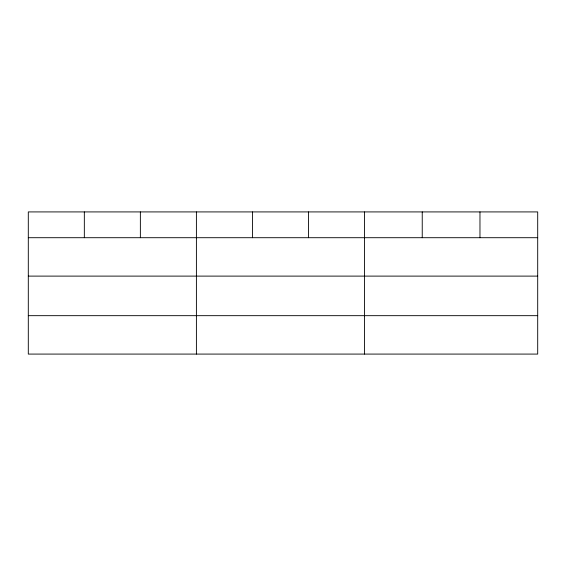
<?xml version="1.0" encoding="UTF-8"?>
<svg xmlns="http://www.w3.org/2000/svg" width="566" height="566" viewBox="0 0 566 566"><rect width="100%" height="100%" fill="white"/><g stroke="black" fill="none" stroke-linecap="round" stroke-linejoin="round"><path stroke-width="0.85" d="M537.7 276.109L537.7 211.917L28.3 211.917L28.3 354.083L537.7 354.083L537.7 276.109L28.3 276.109M28.3 237.706L537.7 237.706M28.3 315.672L537.7 315.672M479.968 211.917L479.968 237.706M422.236 211.917L422.236 237.706M364.504 211.917L364.504 354.083M308.47 211.917L308.47 237.706M252.436 211.917L252.436 237.706M196.402 211.917L196.402 354.083M140.368 211.917L140.368 237.706M84.334 211.917L84.334 237.706"/></g></svg>
